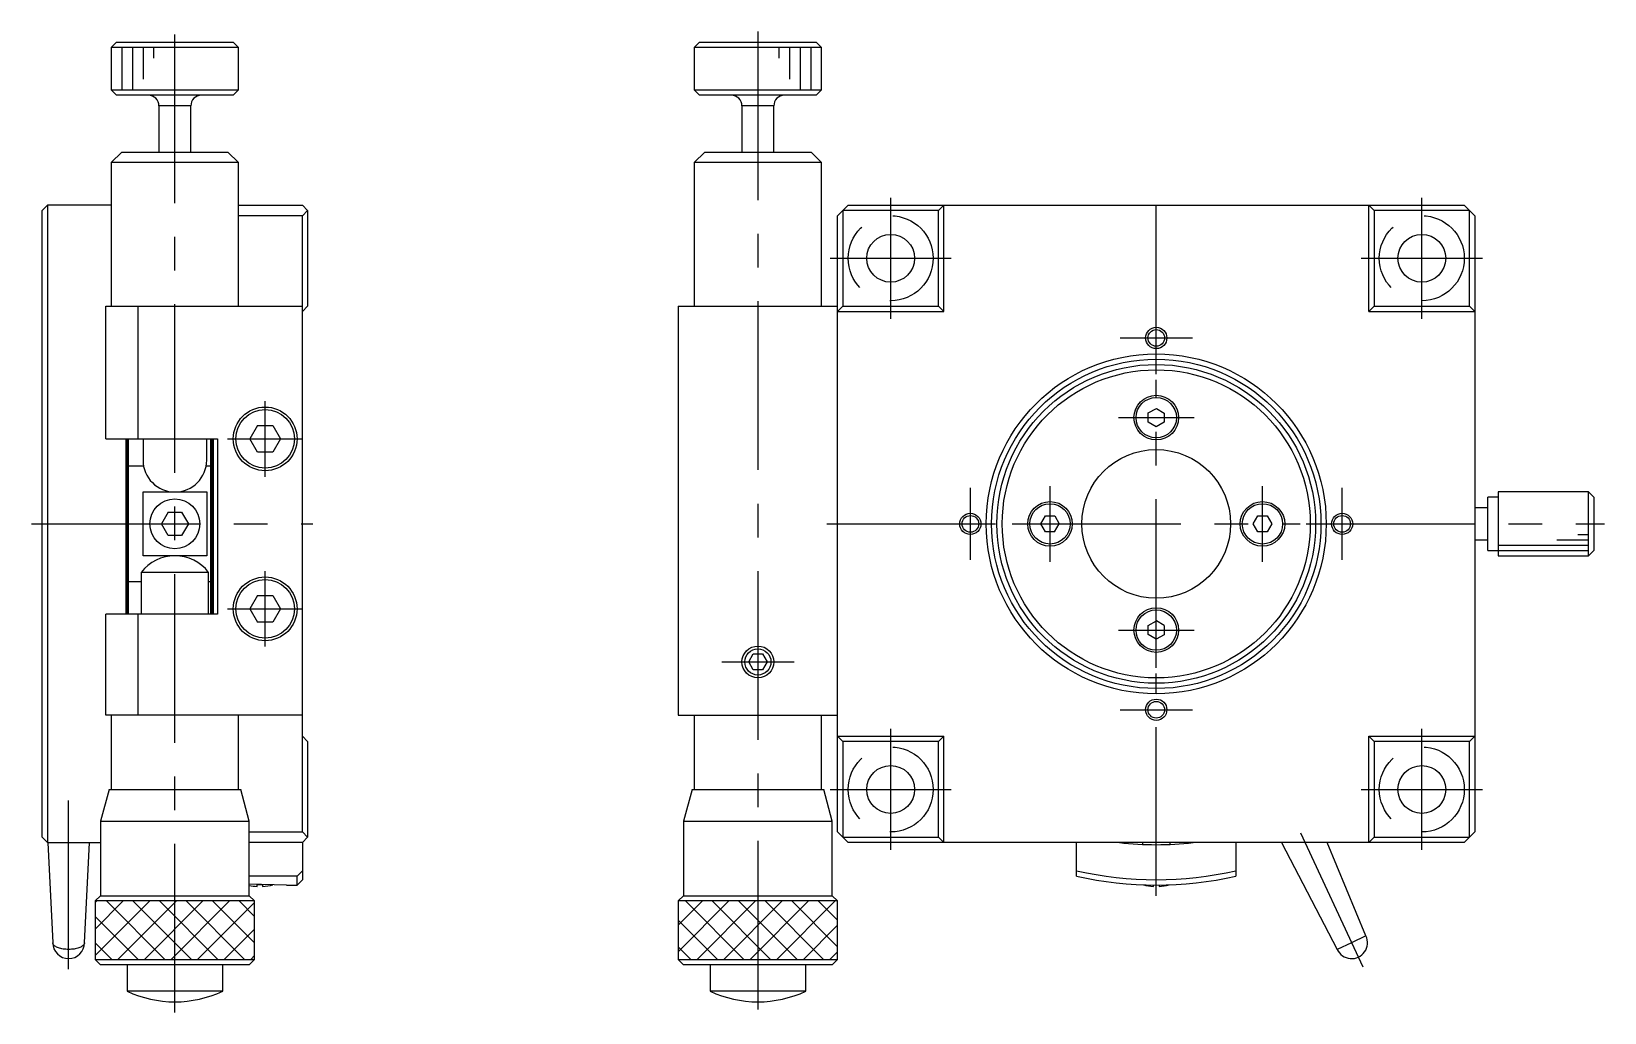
# Model space of a CAD drawing. Extents: x -1 to 330, y -8 to 216.
# Drawn here: x 182 to 330.1, y 66.3 to 158.7 of the extents above; entities that cross this region are included whole.
import ezdxf

# ---------------------------------------------------------------- set-up
doc = ezdxf.new("R2010")
doc.units = 0
doc.header["$LTSCALE"] = 0.5
doc.linetypes.add('CENTER', pattern=[50.8, 31.75, -6.35, 6.35, -6.35])
doc.linetypes.add('DASHED', pattern=[19.05, 12.7, -6.35])
for name, color, linetype in [('MSM_CENTER', 1, 'CENTER'), ('MSM_CONTINUOUS', 7, 'CONTINUOUS'), ('MSM_DASHED', 4, 'DASHED'), ('MSM_NARROW', 5, 'CONTINUOUS')]:
    doc.layers.add(name, color=color, linetype=linetype)

msp = doc.modelspace()

# ---------------------------------------------------------------- linework, layer by layer
at = {"layer": 'MSM_CENTER'}
for p, q in [((195.500285, 66.300141), (195.500285, 158.650141)), ((250.38376, 158.650141), (250.38376, 66.300141)), ((262.88376, 131.600141), (262.88376, 143.000141)), ((287.88376, 126.400141), (287.88376, 143.300141)), ((312.88376, 131.600141), (312.88376, 143.000141)), ((257.18376, 137.300141), (268.58376, 137.300141)), ((307.18376, 137.300141), (318.58376, 137.300141)), ((284.48376, 129.800141), (291.28376, 129.800141)), ((287.88376, 98.740141), (287.88376, 125.860141)), ((204.000285, 116.740141), (204.000285, 123.860141)), ((284.32376, 122.300141), (291.44376, 122.300141)), ((200.440285, 120.300141), (207.560285, 120.300141)), ((270.38376, 108.900141), (270.38376, 115.700141)), ((277.88376, 108.740141), (277.88376, 115.860141)), ((297.88376, 108.740141), (297.88376, 115.860141)), ((305.38376, 108.900141), (305.38376, 115.700141)), ((182.000285, 112.300247), (208.500285, 112.300247)), ((256.88376, 112.300141), (273.78376, 112.300141)), ((274.32376, 112.300141), (301.44376, 112.300141)), ((301.98376, 112.300141), (330.08376, 112.300141)), ((204.000285, 100.740141), (204.000285, 107.860141)), ((200.440285, 104.300141), (207.560285, 104.300141)), ((284.32376, 102.300141), (291.44376, 102.300141)), ((246.98376, 99.300141), (253.78376, 99.300141)), ((287.88376, 77.300141), (287.88376, 98.200141)), ((284.48376, 94.800141), (291.28376, 94.800141)), ((262.88376, 81.600141), (262.88376, 93.000141)), ((312.88376, 81.600141), (312.88376, 93.000141)), ((185.500285, 70.375752), (185.500285, 87.475141)), ((257.18376, 87.300141), (268.58376, 87.300141)), ((307.18376, 87.300141), (318.58376, 87.300141)), ((301.450372, 83.206449), (307.3242, 70.609983))]:
    msp.add_line(p, q, dxfattribs=at)
at = {"layer": 'MSM_CONTINUOUS'}
for p, q in [((190.000285, 157.650141), (189.500285, 157.150141)), ((201.500285, 157.150141), (189.500285, 157.150141)), ((189.500285, 157.150141), (189.500285, 153.150141)), ((190.000285, 157.650141), (201.000285, 157.650141)), ((201.500285, 157.150141), (201.000285, 157.650141)), ((201.500285, 153.150141), (201.500285, 157.150141)), ((244.88376, 157.650141), (244.38376, 157.150141)), ((256.38376, 157.150141), (244.38376, 157.150141)), ((244.38376, 157.150141), (244.38376, 153.150141)), ((244.88376, 157.650141), (255.88376, 157.650141)), ((256.38376, 157.150141), (255.88376, 157.650141)), ((256.38376, 153.150141), (256.38376, 157.150141)), ((189.500285, 153.150141), (201.500285, 153.150141)), ((189.500285, 153.150141), (190.000285, 152.650141)), ((201.000285, 152.650141), (190.000285, 152.650141)), ((201.000285, 152.650141), (201.500285, 153.150141)), ((244.38376, 153.150141), (256.38376, 153.150141)), ((244.38376, 153.150141), (244.88376, 152.650141)), ((255.88376, 152.650141), (244.88376, 152.650141)), ((255.88376, 152.650141), (256.38376, 153.150141)), ((197.00029, 151.650141), (194.00028, 151.650141)), ((194.000285, 151.650141), (194.000285, 147.300141)), ((197.000285, 147.300141), (197.000285, 151.650141)), ((251.883765, 151.650141), (248.883755, 151.650141)), ((248.88376, 151.650141), (248.88376, 147.30016)), ((251.88376, 147.30016), (251.88376, 151.650141)), ((190.500285, 147.300141), (189.500285, 146.300141)), ((190.500285, 147.300141), (200.500285, 147.300141)), ((201.500285, 146.300141), (200.500285, 147.300141)), ((245.38376, 147.300141), (244.38376, 146.300141)), ((245.38376, 147.300141), (255.38376, 147.300141)), ((256.38376, 146.300141), (255.38376, 147.300141)), ((201.500285, 146.300141), (189.500285, 146.300141)), ((189.500285, 146.300141), (189.500285, 132.800141)), ((201.500285, 132.800141), (201.500285, 146.300141)), ((256.38376, 146.300141), (244.38376, 146.300141)), ((244.38376, 146.300141), (244.38376, 132.800141)), ((256.38376, 132.800141), (256.38376, 146.300141)), ((183.500285, 142.300141), (183.000285, 141.800141)), ((183.500285, 142.300141), (183.500285, 82.300141)), ((186.950275, 142.300141), (183.500285, 142.300141)), ((189.500285, 142.300141), (187.000285, 142.300141)), ((201.500285, 142.300141), (207.500285, 142.300141)), ((207.500285, 142.300141), (208.000285, 141.800141)), ((258.88376, 142.300141), (257.88376, 141.300141)), ((258.88376, 142.300141), (316.88376, 142.300141)), ((267.38376, 141.800141), (267.88376, 142.300141)), ((267.88376, 132.300141), (267.88376, 142.300141)), ((307.88376, 132.300141), (307.88376, 142.300141)), ((307.88376, 142.300141), (308.38376, 141.800141)), ((317.88376, 141.300141), (316.88376, 142.300141)), ((183.000285, 82.800141), (183.000285, 141.800141)), ((207.500285, 141.300141), (201.500285, 141.300141)), ((208.000285, 141.800141), (207.500285, 141.300141)), ((207.500285, 83.300141), (207.500285, 141.300141)), ((208.000285, 141.800141), (208.000285, 132.800141)), ((257.88376, 83.300141), (257.88376, 141.300141)), ((267.38376, 141.800141), (258.38376, 141.800141)), ((258.38376, 141.800141), (258.38376, 132.800141)), ((267.38376, 132.800141), (267.38376, 141.800141)), ((308.38376, 141.800141), (308.38376, 132.800141)), ((317.38376, 141.800141), (308.38376, 141.800141)), ((317.38376, 132.800141), (317.38376, 141.800141)), ((317.88376, 141.300141), (317.88376, 83.300141)), ((189.000285, 120.300141), (189.000285, 132.800141)), ((189.000285, 132.800141), (207.500285, 132.800141)), ((192.000285, 132.800141), (192.000285, 120.300141)), ((207.500285, 132.300141), (208.000285, 132.800141)), ((242.88376, 132.800141), (242.88376, 94.300141)), ((242.88376, 132.800141), (257.88376, 132.800141)), ((257.88376, 132.300141), (258.38376, 132.800141)), ((257.88376, 132.300141), (267.88376, 132.300141)), ((258.38376, 132.800141), (267.38376, 132.800141)), ((267.38376, 132.800141), (267.88376, 132.300141)), ((308.38376, 132.800141), (307.88376, 132.300141)), ((307.88376, 132.300141), (317.88376, 132.300141)), ((308.38376, 132.800141), (317.38376, 132.800141)), ((317.38376, 132.800141), (317.88376, 132.300141)), ((287.137712, 122.739928), (287.891603, 123.166131)), ((287.891603, 123.166131), (288.637651, 122.726343)), ((203.278598, 121.550141), (202.55691, 120.300141)), ((203.278598, 121.550141), (204.721973, 121.550141)), ((204.721973, 121.550141), (205.443661, 120.300141)), ((287.129869, 121.873938), (287.137712, 122.739928)), ((287.875917, 121.434151), (287.129869, 121.873938)), ((288.629808, 121.860354), (287.875917, 121.434151)), ((288.637651, 122.726343), (288.629808, 121.860354)), ((189.000285, 120.300141), (199.500285, 120.300141)), ((190.900285, 103.800141), (190.900285, 120.300141)), ((191.000285, 120.300141), (191.000285, 103.800141)), ((191.100285, 120.300141), (191.100285, 103.800141)), ((192.500285, 120.300141), (192.500285, 118.300141)), ((198.500285, 118.300141), (198.500285, 120.300141)), ((198.900285, 103.800141), (198.900285, 120.300141)), ((199.000285, 103.800141), (199.000285, 120.300141)), ((199.100285, 120.300141), (199.100285, 103.800141)), ((199.500285, 120.300141), (199.500285, 103.800141)), ((203.278598, 119.050141), (202.55691, 120.300141)), ((205.443661, 120.300141), (204.721973, 119.050141)), ((204.721973, 119.050141), (203.278598, 119.050141)), ((191.000285, 117.745322), (191.100285, 117.754497)), ((191.100285, 117.754497), (192.550324, 117.754497)), ((198.450247, 117.754497), (198.900285, 117.754497)), ((198.900285, 117.754497), (199.000285, 117.745322)), ((192.500285, 109.300247), (192.500285, 115.300247)), ((192.500285, 115.300247), (198.500285, 115.300247)), ((198.500285, 115.300247), (198.500285, 109.300247)), ((319.08376, 109.800141), (319.08376, 114.800141)), ((320.08376, 114.800141), (319.08376, 114.800141)), ((320.08376, 115.300141), (320.08376, 109.300141)), ((328.58376, 115.300141), (320.08376, 115.300141)), ((328.58376, 109.300141), (328.58376, 115.300141)), ((329.08376, 114.800141), (328.58376, 115.300141)), ((329.08376, 114.800141), (329.08376, 109.800141)), ((194.8652, 113.400247), (194.230115, 112.300247)), ((194.8652, 113.400247), (196.135371, 113.400247)), ((196.135371, 113.400247), (196.770456, 112.300247)), ((277.01777, 112.307984), (277.457557, 113.054032)), ((277.457557, 113.054032), (278.323547, 113.046189)), ((278.323547, 113.046189), (278.74975, 112.292298)), ((297.01777, 112.307984), (297.457557, 113.054032)), ((297.457557, 113.054032), (298.323547, 113.046189)), ((298.323547, 113.046189), (298.74975, 112.292298)), ((319.08376, 113.800141), (317.883779, 113.800141)), ((194.8652, 111.200247), (194.230115, 112.300247)), ((196.135371, 111.200247), (194.8652, 111.200247)), ((196.770456, 112.300247), (196.135371, 111.200247)), ((277.443973, 111.554093), (277.01777, 112.307984)), ((278.309962, 111.54625), (277.443973, 111.554093)), ((278.309962, 111.54625), (278.74975, 112.292298)), ((297.443973, 111.554093), (297.01777, 112.307984)), ((298.309962, 111.54625), (297.443973, 111.554093)), ((298.74975, 112.292298), (298.309962, 111.54625)), ((317.883779, 110.800141), (319.08376, 110.800141)), ((319.08376, 109.800141), (320.08376, 109.800141)), ((328.58376, 109.300141), (329.08376, 109.800141)), ((198.500285, 109.300247), (192.500285, 109.300247)), ((320.08376, 109.300141), (328.58376, 109.300141)), ((191.100285, 106.845785), (191.000285, 106.85496)), ((192.325285, 106.845785), (191.100285, 106.845785)), ((198.675285, 107.733118), (192.325285, 107.733118)), ((192.325285, 107.733118), (192.325285, 103.800141)), ((198.675285, 103.800141), (198.675285, 107.733118)), ((198.900285, 106.845785), (198.675285, 106.845785)), ((199.000285, 106.85496), (198.900285, 106.845785)), ((203.278598, 105.550141), (202.55691, 104.300141)), ((203.278598, 105.550141), (204.721973, 105.550141)), ((204.721973, 105.550141), (205.443661, 104.300141)), ((189.000285, 94.300141), (189.000285, 103.800141)), ((199.500285, 103.800141), (189.000285, 103.800141)), ((192.000285, 103.800141), (192.000285, 94.300141)), ((202.55691, 104.300141), (203.278598, 103.050141)), ((205.443661, 104.300141), (204.721973, 103.050141)), ((204.721973, 103.050141), (203.278598, 103.050141)), ((287.129869, 101.873938), (287.137712, 102.739928)), ((287.137712, 102.739928), (287.891603, 103.166131)), ((288.637651, 102.726343), (287.891603, 103.166131)), ((288.637651, 102.726343), (288.629808, 101.860354)), ((287.875917, 101.434151), (287.129869, 101.873938)), ((288.629808, 101.860354), (287.875917, 101.434151)), ((249.517735, 99.300141), (249.950747, 100.050141)), ((249.950747, 98.550141), (249.517735, 99.300141)), ((249.950747, 100.050141), (250.816773, 100.050141)), ((250.816773, 100.050141), (251.249785, 99.300141)), ((251.249785, 99.300141), (250.816773, 98.550141)), ((250.816773, 98.550141), (249.950747, 98.550141)), ((207.500285, 94.300141), (189.000285, 94.300141)), ((189.500285, 94.300141), (189.500285, 87.300141)), ((201.500285, 87.300141), (201.500285, 94.300141)), ((242.88376, 94.300141), (257.88376, 94.300141)), ((244.38376, 94.300141), (244.38376, 87.300141)), ((256.38376, 87.300141), (256.38376, 94.300141)), ((208.000285, 91.800141), (207.500285, 92.300141)), ((258.38376, 91.800141), (257.88376, 92.300141)), ((257.88376, 92.300141), (267.88376, 92.300141)), ((267.88376, 92.300141), (267.38376, 91.800141)), ((267.88376, 82.300141), (267.88376, 92.300141)), ((307.88376, 82.300141), (307.88376, 92.300141)), ((308.38376, 91.800141), (307.88376, 92.300141)), ((307.88376, 92.300141), (317.88376, 92.300141)), ((317.88376, 92.300141), (317.38376, 91.800141)), ((208.000285, 91.800141), (208.000285, 82.800141)), ((258.38376, 91.800141), (258.38376, 82.800141)), ((267.38376, 91.800141), (258.38376, 91.800141)), ((267.38376, 82.800141), (267.38376, 91.800141)), ((308.38376, 91.800141), (308.38376, 82.800141)), ((317.38376, 91.800141), (308.38376, 91.800141)), ((317.38376, 82.800141), (317.38376, 91.800141)), ((189.300285, 87.300141), (188.500285, 84.300141)), ((189.300285, 87.300141), (201.700285, 87.300141)), ((202.500285, 84.300141), (201.700285, 87.300141)), ((244.18376, 87.300141), (243.38376, 84.300141)), ((244.18376, 87.300141), (256.58376, 87.300141)), ((257.38376, 84.300141), (256.58376, 87.300141)), ((188.500285, 84.300141), (202.500285, 84.300141)), ((188.500285, 84.300141), (188.500285, 77.300141)), ((202.500285, 77.300141), (202.500285, 84.300141)), ((202.500285, 83.300141), (207.500285, 83.300141)), ((207.500285, 83.300141), (208.000285, 82.800141)), ((243.38376, 84.300141), (257.38376, 84.300141)), ((243.38376, 84.300141), (243.38376, 77.300141)), ((257.38376, 77.300141), (257.38376, 84.300141)), ((257.88376, 83.300141), (258.88376, 82.300141)), ((316.88376, 82.300141), (317.88376, 83.300141)), ((183.000285, 82.800141), (183.500285, 82.300141)), ((183.500285, 82.300141), (188.500285, 82.300141)), ((183.547768, 82.300141), (184.000594, 72.8629)), ((186.999977, 72.8629), (187.452802, 82.300141)), ((207.500285, 82.300141), (202.500285, 82.300141)), ((208.000285, 82.800141), (207.500285, 82.300141)), ((207.500285, 82.300141), (207.500285, 78.800141)), ((258.38376, 82.800141), (267.38376, 82.800141)), ((316.88376, 82.300141), (258.88376, 82.300141)), ((267.88376, 82.300141), (267.38376, 82.800141)), ((280.38376, 79.137662), (280.38376, 82.300141)), ((286.58376, 82.300122), (286.58376, 82.128134)), ((289.18376, 82.128134), (289.18376, 82.300122)), ((295.38376, 82.300141), (295.38376, 79.137662)), ((299.674495, 82.300141), (304.908193, 72.241825)), ((307.627116, 73.50968), (303.98411, 82.300141)), ((308.38376, 82.800141), (307.88376, 82.300141)), ((308.38376, 82.800141), (317.38376, 82.800141)), ((207.000285, 79.137662), (202.500285, 79.137662)), ((207.000285, 79.137662), (207.500285, 79.650486)), ((207.000285, 78.300141), (207.000285, 79.137662)), ((207.000285, 78.300141), (207.500285, 78.800141)), ((188.500285, 77.300141), (188.000285, 76.800141)), ((188.500285, 77.300141), (202.500285, 77.300141)), ((206.000285, 78.300141), (202.500077, 78.377429)), ((203.000285, 76.800141), (202.500285, 77.300141)), ((203.240285, 78.33756), (203.760285, 78.33756)), ((203.240285, 78.165188), (203.240285, 78.33756)), ((203.760285, 78.33756), (203.760285, 78.165188)), ((205.999954, 78.300141), (207.000285, 78.300141)), ((243.38376, 77.300141), (242.88376, 76.800141)), ((243.38376, 77.300141), (257.38376, 77.300141)), ((257.88376, 76.800141), (257.38376, 77.300141)), ((287.62376, 78.165188), (287.62376, 78.301135)), ((288.14376, 78.301135), (288.14376, 78.165188)), ((203.000285, 76.800141), (188.000285, 76.800141)), ((188.000285, 76.800141), (188.000285, 71.300141)), ((203.000285, 71.300141), (203.000285, 76.800141)), ((257.88376, 76.800141), (242.88376, 76.800141)), ((242.88376, 76.800141), (242.88376, 71.300141)), ((257.88376, 71.300141), (257.88376, 76.800141)), ((184.008771, 72.80842), (184.000594, 72.8629)), ((184.028008, 72.754439), (184.008771, 72.80842)), ((184.058163, 72.701358), (184.028008, 72.754439)), ((184.099012, 72.64957), (184.058163, 72.701358)), ((184.150252, 72.599459), (184.099012, 72.64957)), ((184.211503, 72.551397), (184.150252, 72.599459)), ((186.850319, 72.599459), (186.789067, 72.551397)), ((186.901559, 72.64957), (186.850319, 72.599459)), ((186.942408, 72.701358), (186.901559, 72.64957)), ((186.972563, 72.754439), (186.942408, 72.701358)), ((186.9918, 72.80842), (186.972563, 72.754439)), ((186.999977, 72.8629), (186.9918, 72.80842)), ((306.267654, 72.875752), (304.908193, 72.241825)), ((307.627116, 73.50968), (306.267654, 72.875752)), ((184.282312, 72.50574), (184.211503, 72.551397)), ((184.362152, 72.462827), (184.282312, 72.50574)), ((184.450432, 72.422977), (184.362152, 72.462827)), ((184.546498, 72.386483), (184.450432, 72.422977)), ((184.649636, 72.353618), (184.546498, 72.386483)), ((184.759082, 72.324625), (184.649636, 72.353618)), ((184.874025, 72.299719), (184.759082, 72.324625)), ((184.993611, 72.279084), (184.874025, 72.299719)), ((185.116955, 72.262874), (184.993611, 72.279084)), ((185.243142, 72.251209), (185.116955, 72.262874)), ((185.371235, 72.244175), (185.243142, 72.251209)), ((185.500285, 72.241825), (185.371235, 72.244175)), ((185.629336, 72.244175), (185.500285, 72.241825)), ((185.757429, 72.251209), (185.629336, 72.244175)), ((185.883616, 72.262874), (185.757429, 72.251209)), ((186.006959, 72.279084), (185.883616, 72.262874)), ((186.126546, 72.299719), (186.006959, 72.279084)), ((186.241489, 72.324625), (186.126546, 72.299719)), ((186.350935, 72.353618), (186.241489, 72.324625)), ((186.454073, 72.386483), (186.350935, 72.353618)), ((186.550138, 72.422977), (186.454073, 72.386483)), ((186.638419, 72.462827), (186.550138, 72.422977)), ((186.718259, 72.50574), (186.638419, 72.462827)), ((186.789067, 72.551397), (186.718259, 72.50574)), ((188.000285, 71.300141), (188.500285, 70.800141)), ((188.000285, 71.300141), (203.000285, 71.300141)), ((202.500285, 70.800141), (203.000285, 71.300141)), ((242.88376, 71.300141), (243.38376, 70.800141)), ((242.88376, 71.300141), (257.88376, 71.300141)), ((257.38376, 70.800141), (257.88376, 71.300141)), ((202.500285, 70.800141), (188.500285, 70.800141)), ((191.000285, 70.800141), (191.000285, 68.300141)), ((200.000285, 68.300141), (200.000285, 70.800141)), ((257.38376, 70.800141), (243.38376, 70.800141)), ((245.88376, 70.800141), (245.88376, 68.300141)), ((254.88376, 68.300141), (254.88376, 70.800141)), ((200.000285, 68.300141), (191.000285, 68.300141)), ((254.88376, 68.300141), (245.88376, 68.300141))]:
    msp.add_line(p, q, dxfattribs=at)
for centre, radius in [((262.88376, 137.300141), 2.25), ((312.88376, 137.300141), 2.25), ((287.88376, 129.800141), 0.7835), ((287.88376, 112.300141), 16), ((287.88376, 112.300141), 15.5), ((287.88376, 112.300141), 15), ((287.88376, 112.300141), 14.5), ((287.88376, 122.300141), 2.1), ((204.000285, 120.300141), 3), ((204.000285, 120.300141), 2.75), ((287.88376, 122.300141), 1.9), ((287.88376, 112.300141), 7), ((195.500285, 112.300247), 2.35), ((277.88376, 112.300141), 2.1), ((277.88376, 112.300141), 1.9), ((297.88376, 112.300141), 2.1), ((297.88376, 112.300141), 1.9), ((270.38376, 112.300141), 0.7835), ((305.38376, 112.300141), 0.7835), ((204.000285, 104.300141), 3), ((204.000285, 104.300141), 2.75), ((287.88376, 102.300141), 2.1), ((287.88376, 102.300141), 1.9), ((250.38376, 99.300141), 1.2295), ((287.88376, 94.800141), 0.7835), ((262.88376, 87.300141), 2.25), ((312.88376, 87.300141), 2.25)]:
    msp.add_circle(centre, radius, dxfattribs=at)
for centre, radius, start, end in [((193.000285, 151.650141), 1, 0, 90), ((198.000285, 151.650141), 1, 90, 180), ((247.88376, 151.650141), 1, 0, 90), ((252.88376, 151.650141), 1, 90, 180), ((195.500285, 118.300141), 3, 180, 359.9999824), ((195.500285, 105.300141), 4, 37.462651, 142.5373463), ((287.88376, 112.300141), 30.2, 263.402352, 276.597648), ((287.88376, 112.300141), 33.5, 257.062938, 282.937062), ((287.88376, 112.300141), 34, 257.256415, 282.743585), ((203.500285, 82.650141), 4.492483, 257.138559, 266.682184), ((203.500285, 82.650141), 4.492483, 273.317816, 285.84082362), ((287.88376, 82.650141), 4.492483, 254.483817, 266.682184), ((287.88376, 82.650141), 4.492483, 273.317816, 285.516183), ((185.500285, 72.875752), 1.5, 180, 0), ((306.267654, 72.875752), 1.5, 205, 25.00002176), ((195.583549, 78.299826), 11, 245.376083, 269.566302), ((195.417022, 78.299826), 11, 270.433698, 294.623917), ((250.467023, 78.299826), 11, 245.376083, 269.566302), ((250.300497, 78.299826), 11, 270.433698, 294.623917)]:
    msp.add_arc(centre, radius, start, end, dxfattribs=at)
at = {"layer": 'MSM_DASHED'}
for centre in [(262.88376, 137.300141), (312.88376, 137.300141), (262.88376, 87.300141), (312.88376, 87.300141)]:
    msp.add_circle(centre, 4, dxfattribs=at)
at = {"layer": 'MSM_NARROW'}
for p, q in [((190.500285, 157.150141), (190.500285, 153.150141)), ((191.500285, 157.150141), (191.500285, 153.150141)), ((192.500285, 157.150141), (192.500285, 154.150141)), ((193.500285, 157.150141), (193.500285, 156.150141)), ((252.38376, 156.150141), (252.38376, 157.150141)), ((253.38376, 154.150141), (253.38376, 157.150141)), ((254.38376, 153.150141), (254.38376, 157.150141)), ((255.38376, 153.150141), (255.38376, 157.150141)), ((327.58376, 111.300141), (328.58376, 111.300141)), ((320.08376, 110.300141), (328.58376, 110.300141)), ((320.08376, 109.800141), (328.58376, 109.800141)), ((325.58376, 110.800141), (328.58376, 110.800141)), ((188.000285, 76.654438), (188.145989, 76.800141)), ((188.000285, 74.154438), (190.645989, 76.800141)), ((188.000285, 71.654438), (193.145989, 76.800141)), ((189.055521, 76.800141), (194.555521, 71.300141)), ((190.145989, 71.300141), (195.645989, 76.800141)), ((191.555521, 76.800141), (197.055521, 71.300141)), ((192.645989, 71.300141), (198.145989, 76.800141)), ((194.055521, 76.800141), (199.555521, 71.300141)), ((195.145989, 71.300141), (200.645989, 76.800141)), ((196.555521, 76.800141), (202.055521, 71.300141)), ((197.645989, 71.300141), (203.000285, 76.654438)), ((199.055521, 76.800141), (203.000285, 72.855376)), ((201.555521, 76.800141), (203.000285, 75.355376)), ((242.88376, 74.521387), (245.162514, 76.800141)), ((242.88376, 72.021387), (247.662514, 76.800141)), ((243.572046, 76.800141), (249.072046, 71.300141)), ((244.662514, 71.300141), (250.162514, 76.800141)), ((246.072046, 76.800141), (251.572046, 71.300141)), ((247.162514, 71.300141), (252.662514, 76.800141)), ((248.572046, 76.800141), (254.072046, 71.300141)), ((249.662514, 71.300141), (255.162514, 76.800141)), ((251.072046, 76.800141), (256.572046, 71.300141)), ((252.162514, 71.300141), (257.662514, 76.800141)), ((253.572046, 76.800141), (257.88376, 72.488427)), ((256.072046, 76.800141), (257.88376, 74.988427)), ((188.000285, 75.355376), (192.055521, 71.300141)), ((200.145989, 71.300141), (203.000285, 74.154438)), ((242.88376, 74.988427), (246.572046, 71.300141)), ((254.662514, 71.300141), (257.88376, 74.521387)), ((188.000285, 72.855376), (189.555521, 71.300141)), ((202.645989, 71.300141), (203.000285, 71.654438)), ((242.88376, 72.488427), (244.072046, 71.300141)), ((257.162514, 71.300141), (257.88376, 72.021387))]:
    msp.add_line(p, q, dxfattribs=at)
for centre, radius in [((287.88376, 129.800141), 1), ((270.38376, 112.300141), 1), ((305.38376, 112.300141), 1), ((250.38376, 99.300141), 1.5), ((287.88376, 94.800141), 1)]:
    msp.add_circle(centre, radius, dxfattribs=at)

doc.saveas('drawing.dxf')
